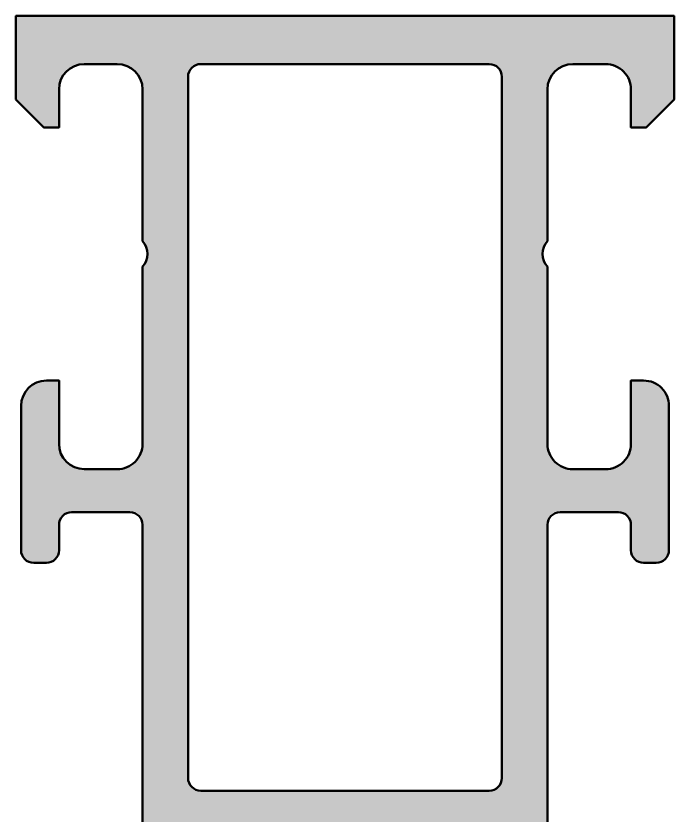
# Model space of a CAD drawing. Extents: x 0 to 76, y 0 to 84.8.
# Drawn here: x 25 to 51, y 53.24 to 84.8 of the extents above; entities that cross this region are included whole.
import ezdxf

# ---------------------------------------------------------------- set-up
doc = ezdxf.new("R2010")
doc.units = 0
doc.layers.add('0S-Alu contour', color=7, linetype='Continuous', lineweight=50)
doc.layers.add('0S-Alu hatch', color=252, linetype='Continuous', lineweight=25)

# ---------------------------------------------------------------- blocks, each defined once
blk = doc.blocks.new('188110__3DC22CA8_4934_4EF1_9E1F_EA8E1F544AB2_')
at = {"layer": '0S-Alu hatch'}
h = blk.add_hatch(color=256, dxfattribs=at)
edge = h.paths.add_edge_path()
edge.add_line((25.00003051757813, 81.4999984756112), (26.10000610351562, 80.40000000149011))
edge.add_line((26.10000610351562, 80.40000000149011), (26.70001220703125, 80.40000000149011))
edge.add_line((26.70001220703125, 80.40000000149011), (26.70001220703125, 81.9000000014901))
edge.add_ellipse((27.7000508911027, 81.89996143663257), major_axis=(-1.00003868481505, 0), ratio=1, start_angle=270.0022163482903, end_angle=359.9977904818039, ccw=False)
edge.add_line((27.70001220703125, 82.9000001206994), (29.00003051757813, 82.9000001206994))
edge.add_ellipse((28.9999846559318, 81.89995425905855), major_axis=(-1.000045862692453, 0), ratio=1, start_angle=180.0026207279867, end_angle=269.9973724417299, ccw=False)
edge.add_line((30.00003051757812, 81.90000000148846), (30, 75.90000000149011))
edge.add_ellipse((29.47502420766756, 75.40000000149011), major_axis=(-0.7249824705019245, 0), ratio=1, start_angle=136.395861616386, end_angle=223.6041383836141, ccw=False)
edge.add_line((30, 74.90000000149011), (30, 67.90000000149011))
edge.add_ellipse((29.00004724970764, 67.89995275275876), major_axis=(-0.9999527514086359, 0), ratio=1, start_angle=89.99904127429818, end_angle=180.0027072806921, ccw=False)
edge.add_line((29.00003051757813, 66.90000000149011), (27.70001220703125, 66.90000000149011))
edge.add_ellipse((27.70003203017908, 67.90001982463794), major_axis=(-1.000019823344298, 0), ratio=1, start_angle=0.0011357599706229848, end_angle=89.9988642398074, ccw=False)
edge.add_line((26.70001220703125, 67.90000000149399), (26.70001220703125, 70.40000000149011))
edge.add_line((26.70001220703125, 70.40000000149011), (26.20001220703125, 70.40000000149011))
edge.add_arc((26.20004657259976, 69.3999656359216), 1.000034366158989, 90.00196893437207, 179.9980310656152)
edge.add_line((25.20001220703125, 69.40000000149034), (25.20001220703125, 63.6999954238534))
edge.add_arc((25.70001494789885, 63.699998164721), 0.5000027408751163, 180.0003140784807, 269.999685921429)
edge.add_line((25.70001220703125, 63.19999542385339), (26.20001220703125, 63.19999542385339))
edge.add_arc((26.20000946616365, 63.699998164721), 0.5000027408751163, 270.0003140785702, 359.9996859215192)
edge.add_line((26.70001220703125, 63.69999542385418), (26.70001220703125, 64.6999954238534))
edge.add_ellipse((27.19999932545507, 64.70000830542956), major_axis=(-0.4999871185897603, 0), ratio=1, start_angle=-90.00147615792758, end_angle=0.0014761580922026951, ccw=False)
edge.add_line((27.20001220703125, 65.1999954238534), (29.50003051757813, 65.1999954238534))
edge.add_ellipse((29.5000063778232, 64.69997128409847), major_axis=(-0.500024140337627, 0), ratio=1, start_angle=180.0027660786491, end_angle=269.99723392139543, ccw=False)
edge.add_line((30.00003051757813, 64.69999542385376), (30.00000000010427, 52.50004016059359))
edge.add_ellipse((29.92115152417541, 52.23247874854123), major_axis=(-0.2789376119775906, 0), ratio=1, start_angle=178.835410625902, end_angle=253.5801235805097, ccw=False)
edge.add_line((30.20003151757812, 52.22680947561971), (30.20003151757813, 51.7732154756197))
edge.add_ellipse((29.92116342193495, 51.76755481614265), major_axis=(-0.2789255417371575, 0), ratio=1, start_angle=106.4245945553563, end_angle=181.1628700728853, ccw=False)
edge.add_line((30.00003051757813, 51.50001147561971), (30.00003051757813, 49.62000047561121))
edge.add_arc((30.30003051757815, 49.62000047561121), 0.3000000000000158, 180, 269.9999999999993)
edge.add_line((30.30003051757814, 49.32000047561118), (31.28000483662091, 49.32000047561119))
edge.add_arc((31.28000483662091, 49.62000047561121), 0.3000000000000114, 270, 360)
edge.add_line((31.58000483662092, 49.62000047561121), (31.58000483662092, 52.37999847561119))
edge.add_ellipse((31.69999720722639, 52.37999847561119), major_axis=(-0.1199923706054733, 0), ratio=1, start_angle=270.0000000000034, end_angle=360, ccw=False)
edge.add_line((31.69999720722638, 52.49999084621666), (36, 52.49999084621667))
edge.add_ellipse((36.00001288225368, 52.00000372860872), major_axis=(-0.4999871177739147, 0), ratio=1, start_angle=179.9993980350858, end_angle=270.0014762355673, ccw=False)
edge.add_line((36.5, 51.9999984756092), (36.5, 51.2999938979745))
edge.add_line((36.5, 51.2999938979745), (35.1157960520162, 48.90247445817283))
edge.add_arc((35.23270957751791, 48.83497462443403), 0.1350000000000169, 150.0000814796206, 273.5758500061834)
edge.add_arc((34.92928026317664, 53.69050298406672), 4.999999999999906, 273.5758500061799, 296.0194624911526)
edge.add_ellipse((38.00001525878908, 47.39998737827406), major_axis=(-2.000000000000085, 0), ratio=1, start_angle=243.9805375088483, end_angle=296.0194624911526, ccw=False)
edge.add_arc((41.07075025440154, 53.69050298406675), 4.999999999999952, 243.9805375088469, 266.4241499938195)
edge.add_arc((40.76732094006021, 48.83497462443401), 0.1350000000000055, 266.4241499938192, 389.999918520385)
edge.add_line((40.8842344655619, 48.90247445817281), (39.50003051757813, 51.2999938979745))
edge.add_line((39.50003051757813, 51.2999938979745), (39.50003051757813, 51.99999847561121))
edge.add_ellipse((40.00000745426178, 52.00001390982674), major_axis=(-0.4999769369218848, 0), ratio=1, start_angle=-90.0026429832875, end_angle=0.0017687124012013555, ccw=False)
edge.add_line((40.00003051757812, 52.49999084621667), (44.30002585435028, 52.49999830221812))
edge.add_ellipse((44.30002585435029, 52.3799984756112), major_axis=(-0.1199998266069144, 0), ratio=1, start_angle=180, end_angle=270.00000000000676, ccw=False)
edge.add_line((44.42002568095721, 52.3799984756112), (44.42002568095721, 49.62000047561121))
edge.add_arc((44.72002568095722, 49.62000047561121), 0.3000000000000149, 180, 270)
edge.add_line((44.72002568095722, 49.32000047561119), (45.69999999999999, 49.32000047561119))
edge.add_arc((45.69999999999999, 49.62000047561121), 0.3000000000000114, 270, 360)
edge.add_line((46, 49.62000047561121), (45.99999999999999, 51.50001147561971))
edge.add_ellipse((46.07886709564317, 51.76755481614265), major_axis=(-0.2789255417371599, 0), ratio=1, start_angle=-1.1628700728853119, end_angle=73.57540544464422, ccw=False)
edge.add_line((45.79999899999999, 51.7732154756197), (45.79999899999999, 52.22680947561971))
edge.add_ellipse((46.07883644654305, 52.23247788361808), major_axis=(-0.2788950563274377, 0), ratio=1, start_angle=-73.58012358050632, end_angle=1.16458937409692, ccw=False)
edge.add_line((46, 52.4999984756112), (46, 64.6999954238534))
edge.add_ellipse((46.50003433274594, 64.69996109110747), major_axis=(-0.5000343339246041, 0), ratio=1, start_angle=270.00393397274945, end_angle=359.9960660272659, ccw=False)
edge.add_line((46.5, 65.19999542385341), (48.79998779296875, 65.1999954238534))
edge.add_ellipse((48.80004782465725, 64.70005545554189), major_axis=(-0.499939971915745, 0), ratio=1, start_angle=179.9931200492192, end_angle=270.00687995077305, ccw=False)
edge.add_line((49.29998779296875, 64.69999542385332), (49.29998779296875, 63.6999954238534))
edge.add_arc((49.80003774418467, 63.70004537506931), 0.5000499537107921, 180.0057234159238, 269.9942765840954)
edge.add_line((49.79998779296875, 63.19999542385339), (50.29998779296875, 63.19999542385339))
edge.add_arc((50.30003219823258, 63.69995101858956), 0.4999555967081668, 269.9949110796518, 360.0050889203089)
edge.add_line((50.79998779296875, 63.69999542385305), (50.79998779296875, 69.40000000149011))
edge.add_arc((49.80001023979798, 69.40002244831933), 0.9999775534227083, 359.9987138623324, 450.0012861374476)
edge.add_line((49.79998779296875, 70.40000000149011), (49.29998779296875, 70.40000000149011))
edge.add_line((49.29998779296875, 70.40000000149011), (49.29998779296875, 67.90000000149011))
edge.add_ellipse((48.30002476666241, 67.89996302779645), major_axis=(-0.9999630269898847, 0), ratio=1, start_angle=89.9978814850715, end_angle=180.0021185150526, ccw=False)
edge.add_line((48.29998779296875, 66.90000000149011), (47, 66.90000000149011))
edge.add_ellipse((46.99998703819047, 67.8999870396806), major_axis=(-0.999987038274488, 0), ratio=1, start_angle=-0.0007426667733057002, end_angle=90.00074266660693, ccw=False)
edge.add_line((46, 67.90000000149303), (46, 74.90000000149011))
edge.add_ellipse((46.52500579927768, 75.40000000149011), major_axis=(-0.7250041994879767, 0), ratio=1, start_angle=-43.602502899256706, end_angle=43.60250289925682, ccw=False)
edge.add_line((46, 75.90000000149011), (46, 81.9000000014901))
edge.add_ellipse((47.00000590533647, 81.89999421536363), major_axis=(-1.000005905353204, 0), ratio=1, start_angle=270.000338348858, end_angle=359.999668481771, ccw=False)
edge.add_line((47, 82.9000001206994), (48.29998779296875, 82.9000001206994))
edge.add_ellipse((48.30000591643127, 81.90001824415975), major_axis=(-0.9999818767038826, 0), ratio=1, start_angle=179.9989547529905, end_angle=270.0010384167324, ccw=False)
edge.add_line((49.29998779296876, 81.90000000148856), (49.29998779296875, 80.40000000149011))
edge.add_line((49.29998779296875, 80.40000000149011), (49.90002441406249, 80.40000000149011))
edge.add_line((49.90002441406249, 80.40000000149011), (51, 81.4999984756112))
edge.add_line((51, 81.4999984756112), (51, 84.8))
edge.add_line((51, 84.8), (25.00003051757813, 84.8))
edge.add_line((25.00003051757813, 84.8), (25.00003051757813, 81.4999984756112))
edge = h.paths.add_edge_path()
edge.add_ellipse((32.30001467119024, 82.39999601145223), major_axis=(-0.4999963606566019, 0), ratio=1, start_angle=-90.00041704258689, end_angle=0.00041704286462618256, ccw=False)
edge.add_line((32.30001831054688, 82.89999237209558), (43.69998168945312, 82.90000000149011))
edge.add_ellipse((43.69997326210682, 82.39996105565605), major_axis=(-0.5000389459050733, 0), ratio=1, start_angle=180.0035883201383, end_angle=269.99903437246326, ccw=False)
edge.add_line((44.20001220703125, 82.39999237209557), (44.20001220703126, 54.70000305324908))
edge.add_ellipse((43.69998888907363, 54.70002637120554), major_axis=(-0.5000233185013218, 0), ratio=1, start_angle=90.00267191650698, end_angle=179.9973280836253, ccw=False)
edge.add_line((43.70001220703125, 54.20000305324792), (32.30001831054688, 54.20000305324792))
edge.add_ellipse((32.30000542897071, 54.69999017167175), major_axis=(-0.4999871185897719, 0), ratio=1, start_angle=-0.0014761580922026951, end_angle=90.0014761579269, ccw=False)
edge.add_line((31.80001831054688, 54.70000305324792), (31.80001831054688, 82.39999237209317))
at = {"layer": '0S-Alu contour', "color": 7}
for points in [[(49.29998779296876, 81.90000000148856), (49.29998779296875, 80.40000000149011), (49.90002441406249, 80.40000000149011), (51, 81.4999984756112), (51, 84.8), (25.00003051757813, 84.8), (25.00003051757813, 81.4999984756112)], [(27.70001220703125, 82.9000001206994), (29.00003051757813, 82.9000001206994)], [(32.30001831054688, 82.89999237209558), (43.69998168945312, 82.90000000149011)], [(47, 82.9000001206994), (48.29998779296875, 82.9000001206994)], [(31.80001831054688, 54.70000305324792), (31.80001831054688, 82.39999237209317)], [(44.20001220703125, 82.39999237209557), (44.20001220703126, 54.70000305324908)], [(25.00003051757813, 81.4999984756112), (26.10000610351562, 80.40000000149011), (26.70001220703125, 80.40000000149011), (26.70001220703125, 81.9000000014901)], [(30.00003051757812, 81.90000000148846), (30, 75.90000000149011)], [(46, 75.90000000149011), (46, 81.9000000014901)], [(30, 74.90000000149011), (30, 67.90000000149011)], [(46, 67.90000000149303), (46, 74.90000000149011)], [(26.70001220703125, 67.90000000149399), (26.70001220703125, 70.40000000149011), (26.20001220703125, 70.40000000149011)], [(49.79998779296875, 70.40000000149011), (49.29998779296875, 70.40000000149011), (49.29998779296875, 67.90000000149011)], [(25.20001220703125, 69.40000000149034), (25.20001220703125, 63.6999954238534)], [(50.79998779296875, 63.69999542385305), (50.79998779296875, 69.40000000149011)], [(29.00003051757813, 66.90000000149011), (27.70001220703125, 66.90000000149011)], [(48.29998779296875, 66.90000000149011), (47, 66.90000000149011)], [(27.20001220703125, 65.1999954238534), (29.50003051757813, 65.1999954238534)], [(46.5, 65.19999542385341), (48.79998779296875, 65.1999954238534)], [(26.70001220703125, 63.69999542385418), (26.70001220703125, 64.6999954238534)], [(30.00003051757813, 64.69999542385376), (30.00000000010427, 52.50004016059359)], [(46, 52.4999984756112), (46, 64.6999954238534)], [(49.29998779296875, 64.69999542385332), (49.29998779296875, 63.6999954238534)], [(25.70001220703125, 63.19999542385339), (26.20001220703125, 63.19999542385339)], [(49.79998779296875, 63.19999542385339), (50.29998779296875, 63.19999542385339)], [(43.70001220703125, 54.20000305324792), (32.30001831054688, 54.20000305324792)], [(31.69999720722638, 52.49999084621666), (36, 52.49999084621667)], [(40.00003051757812, 52.49999084621667), (44.30002585435028, 52.49999830221812)], [(30.20003151757812, 52.22680947561971), (30.20003151757813, 51.7732154756197)], [(31.58000483662092, 49.62000047561121), (31.58000483662092, 52.37999847561119)], [(44.42002568095721, 52.3799984756112), (44.42002568095721, 49.62000047561121)], [(45.79999899999999, 51.7732154756197), (45.79999899999999, 52.22680947561971)], [(36.5, 51.9999984756092), (36.5, 51.2999938979745), (35.1157960520162, 48.90247445817283)], [(40.8842344655619, 48.90247445817281), (39.50003051757813, 51.2999938979745), (39.50003051757813, 51.99999847561121)], [(30.00003051757813, 51.50001147561971), (30.00003051757813, 49.62000047561121)], [(46, 49.62000047561121), (45.99999999999999, 51.50001147561971)], [(30.30003051757814, 49.32000047561118), (31.28000483662091, 49.32000047561119)], [(44.72002568095722, 49.32000047561119), (45.69999999999999, 49.32000047561119)]]:
    blk.add_lwpolyline(points, dxfattribs=at)
at = {"layer": '0S-Alu contour', "color": 7, "extrusion": (0, 0, -1)}
for centre, radius, start, end in [((-27.7000508911027, 81.89996143663257), 1.00003868481505, 0.0022095181960893, 89.9977836517097), ((-28.9999846559318, 81.89995425905855), 1.000045862692453, 90.00262755827012, 179.9973792720133), ((-32.30001467119024, 82.39999601145223), 0.4999963606566019, 359.9995829571354, 90.00041704258697), ((-43.69997326210682, 82.39996105565605), 0.5000389459050733, 90.00096562753673, 179.9964116798617), ((-47.00000590533647, 81.89999421536363), 1.000005905353204, 0.0003315182290171, 89.999661651142), ((-48.30000591643127, 81.90001824415975), 0.9999818767038826, 89.99896158326762, 180.0010452470096), ((-29.47502420766756, 75.40000000149011), 0.7249824705019247, 136.3958616163859, 223.6041383836141), ((-46.52500579927768, 75.40000000149011), 0.7250041994879767, 316.3974971007432, 43.60250289925679), ((-27.70003203017908, 67.90001982463794), 1.000019823344298, 270.0011357601927, 359.9988642400294), ((-29.00004724970764, 67.89995275275876), 0.9999527514086359, 179.9972927193079, 270.0009587257018), ((-46.99998703819047, 67.8999870396806), 0.999987038274488, 269.9992573333931, 0.0007426667732808), ((-48.30002476666241, 67.89996302779645), 0.9999630269898847, 179.9978814849474, 270.0021185149285), ((-27.19999932545507, 64.70000830542956), 0.4999871185897603, 359.9985238419078, 90.00147615792763), ((-29.5000063778232, 64.69997128409847), 0.500024140337627, 90.00276607860458, 179.9972339213509), ((-46.50003433274594, 64.69996109110747), 0.5000343339246041, 0.0039339727341353, 89.99606602725056), ((-48.80004782465725, 64.70005545554189), 0.4999399719157451, 89.99312004922693, 180.0068799507809), ((-32.30000542897071, 54.69999017167175), 0.4999871185897719, 269.9985238420731, 0.0014761580921441), ((-43.69998888907363, 54.70002637120554), 0.5000233185013218, 180.0026719163748, 269.997328083493), ((-29.92115152417541, 52.23247874854123), 0.2789376119775906, 106.4198764194903, 181.1645893740981), ((-31.69999720722639, 52.37999847561119), 0.1199923706054733, 0, 89.99999999999662), ((-36.00001288225368, 52.00000372860872), 0.4999871177739148, 89.9985237644327, 180.0006019649143), ((-40.00000745426178, 52.00001390982674), 0.4999769369218848, 359.9982312875988, 90.00264298328744), ((-44.30002585435029, 52.3799984756112), 0.1199998266069144, 89.99999999999324, 180), ((-46.07883644654305, 52.23247788361808), 0.2788950563274378, 358.8354106259031, 73.58012358050647), ((-29.92116342193495, 51.76755481614265), 0.2789255417371575, 178.8371299271147, 253.5754054446437), ((-46.07886709564317, 51.76755481614265), 0.2789255417371599, 286.4245945553559, 1.162870072885284), ((-38.00001525878908, 47.39998737827406), 2.000000000000085, 63.98053750884742, 116.0194624911517)]:
    blk.add_arc(centre, radius, start, end, dxfattribs=at)
at = {"layer": '0S-Alu contour', "color": 7}
for centre, radius, start, end in [((26.20004657259976, 69.3999656359216), 1.000034366158989, 90.00196893437207, 179.9980310656152), ((49.80001023979798, 69.40002244831933), 0.9999775534227083, 359.9987138623324, 90.00128613744768), ((25.70001494789885, 63.699998164721), 0.5000027408751163, 180.0003140784807, 269.999685921429), ((26.20000946616365, 63.699998164721), 0.5000027408751163, 270.0003140785702, 359.9996859215192), ((49.80003774418467, 63.70004537506931), 0.5000499537107921, 180.0057234159238, 269.9942765840954), ((50.30003219823258, 63.69995101858956), 0.4999555967081668, 269.9949110796518, 0.0050889203089253), ((30.30003051757815, 49.62000047561121), 0.3000000000000158, 180, 269.9999999999993), ((31.28000483662091, 49.62000047561121), 0.3000000000000114, 270, 0), ((44.72002568095722, 49.62000047561121), 0.3000000000000149, 180, 270), ((45.69999999999999, 49.62000047561121), 0.3000000000000114, 270, 0), ((34.92928026317664, 53.69050298406672), 4.999999999999906, 273.5758500061799, 296.0194624911526), ((41.07075025440154, 53.69050298406675), 4.999999999999952, 243.9805375088469, 266.4241499938195), ((35.23270957751791, 48.83497462443403), 0.1350000000000169, 150.0000814796206, 273.5758500061834), ((40.76732094006021, 48.83497462443401), 0.1350000000000055, 266.4241499938192, 29.99991852038501)]:
    blk.add_arc(centre, radius, start, end, dxfattribs=at)
blk = doc.blocks.new('382880__2184272B_AE8E_4A52_8D3D_8C03A5270272_')
at = {"layer": '0S-Alu contour', "color": 7}
blk.add_blockref('188110__3DC22CA8_4934_4EF1_9E1F_EA8E1F544AB2_', (0, 0), dxfattribs=at)

msp = doc.modelspace()

# ---------------------------------------------------------------- block references
at = {"layer": '0S-Alu contour', "color": 7}
msp.add_blockref('382880__2184272B_AE8E_4A52_8D3D_8C03A5270272_', (0, 0), dxfattribs=at)

doc.saveas('drawing.dxf')
